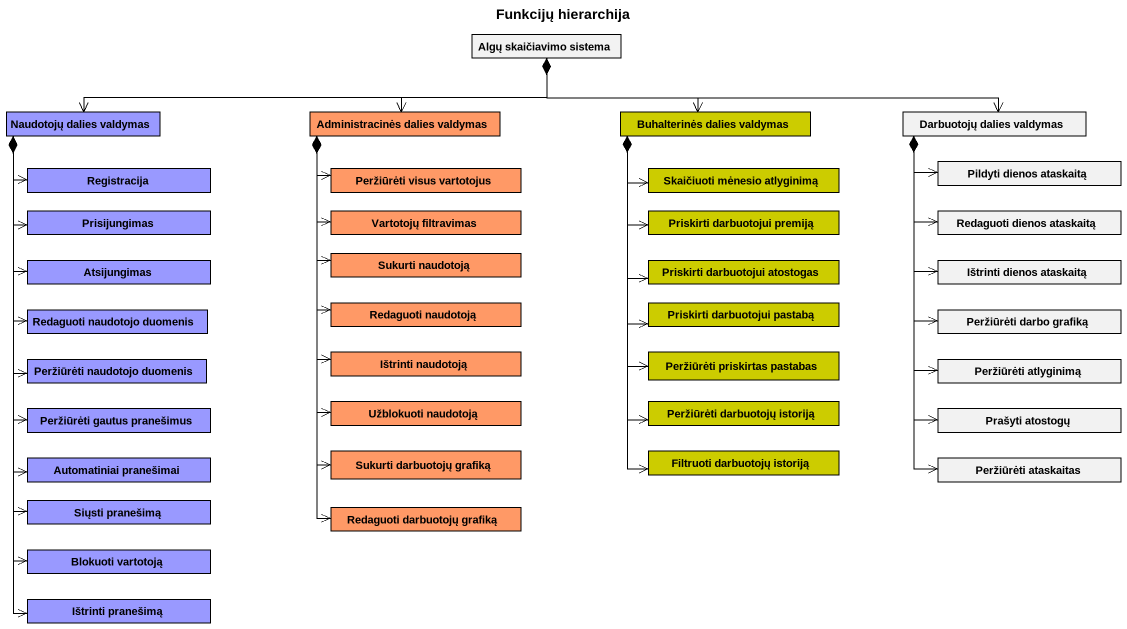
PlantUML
@startuml
title Funkcijų hierarchija
hide circle
hide empty members
class "Algų skaičiavimo sistema" as Algų_skaičiavimo_sistema
class "Naudotojų dalies valdymas" as Naudotojų_dalies_valdymas #9999FF
class "Administracinės dalies valdymas" as Administracinės_dalies #FF9966
class "Buhalterinės dalies valdymas" as Buhalterinės_dalies_valdymas #CCCC00
class "Darbuotojų dalies valdymas" as Darbuotojų_dalies_valdymas
class Registracija #9999FF
class "Peržiūrėti visus vartotojus" as Peržiūrėti_visus_vartotojus #FF9966
class "Skaičiuoti mėnesio atlyginimą" as Skaičiuoti_mėnesio #CCCC00
class "Pildyti dienos ataskaitą" as Pildyti_dienos_ataskaitą
class Prisijungimas #9999FF
class "Vartotojų filtravimas" as Vartotojų_filtravimas #FF9966
class "Priskirti darbuotojui premiją" as Priskirti_darbuotojui #CCCC00
class "Redaguoti dienos ataskaitą" as Redaguoti_dienos_ataskaitą
class Atsijungimas #9999FF
class "Sukurti naudotoją" as Sukurti_naudotoją #FF9966
class "Priskirti darbuotojui atostogas" as Priskirti_darbuotojui_2 #CCCC00
class "Ištrinti dienos ataskaitą" as Ištrinti_dienos_ataskaitą
class "Redaguoti naudotojo duomenis" as Redaguoti_naudotojo_duomenis #9999FF
class "Redaguoti naudotoją" as Redaguoti_naudotoją #FF9966
class "Priskirti darbuotojui pastabą" as Priskirti_darbuotojui_3 #CCCC00
class "Peržiūrėti darbo grafiką" as Peržiūrėti_darbo_grafiką
class "Peržiūrėti naudotojo duomenis" as Peržiūrėti_naudotojo #9999FF
class "Ištrinti naudotoją" as Ištrinti_naudotoją #FF9966
class "Peržiūrėti priskirtas pastabas" as Peržiūrėti_priskirtas #CCCC00
class "Peržiūrėti atlyginimą" as Peržiūrėti_atlyginimą
class "Peržiūrėti gautus pranešimus" as Peržiūrėti_gautus_pranešimus #9999FF
class "Užblokuoti naudotoją" as Užblokuoti_naudotoją #FF9966
class "Peržiūrėti darbuotojų istoriją" as Peržiūrėti_darbuotojų #CCCC00
class "Prašyti atostogų" as Prašyti_atostogų
class "Automatiniai pranešimai" as Automatiniai_pranešimai #9999FF
class "Sukurti darbuotojų grafiką" as Sukurti_darbuotojų_grafiką #FF9966
class "Filtruoti darbuotojų istoriją" as Filtruoti_darbuotojų #CCCC00
class "Peržiūrėti ataskaitas" as Peržiūrėti_ataskaitas
class "Siųsti pranešimą" as Siųsti_pranešimą #9999FF
class "Blokuoti vartotoją" as Blokuoti_vartotoją #9999FF
class "Redaguoti darbuotojų grafiką" as Redaguoti_darbuotojų_grafiką #FF9966
class "Ištrinti pranešimą" as Ištrinti_pranešimą #9999FF
Algų_skaičiavimo_sistema *-left-> Naudotojų_dalies_valdymas
Algų_skaičiavimo_sistema *-left-> Administracinės_dalies
Algų_skaičiavimo_sistema *-right-> Buhalterinės_dalies_valdymas
Algų_skaičiavimo_sistema *-right-> Darbuotojų_dalies_valdymas
Naudotojų_dalies_valdymas *--> Registracija
Naudotojų_dalies_valdymas *--> Prisijungimas
Naudotojų_dalies_valdymas *--> Atsijungimas
Naudotojų_dalies_valdymas *--> Redaguoti_naudotojo_duomenis
Naudotojų_dalies_valdymas *--> Peržiūrėti_naudotojo
Naudotojų_dalies_valdymas *--> Peržiūrėti_gautus_pranešimus
Naudotojų_dalies_valdymas *--> Automatiniai_pranešimai
Naudotojų_dalies_valdymas *--> Siųsti_pranešimą
Naudotojų_dalies_valdymas *--> Blokuoti_vartotoją
Naudotojų_dalies_valdymas *--> Ištrinti_pranešimą
Administracinės_dalies *--> Peržiūrėti_visus_vartotojus
Administracinės_dalies *--> Vartotojų_filtravimas
Administracinės_dalies *--> Sukurti_naudotoją
Administracinės_dalies *--> Redaguoti_naudotoją
Administracinės_dalies *--> Ištrinti_naudotoją
Administracinės_dalies *--> Užblokuoti_naudotoją
Administracinės_dalies *--> Sukurti_darbuotojų_grafiką
Administracinės_dalies *--> Redaguoti_darbuotojų_grafiką
Buhalterinės_dalies_valdymas *--> Skaičiuoti_mėnesio
Buhalterinės_dalies_valdymas *--> Priskirti_darbuotojui
Buhalterinės_dalies_valdymas *--> Priskirti_darbuotojui_2
Buhalterinės_dalies_valdymas *--> Priskirti_darbuotojui_3
Buhalterinės_dalies_valdymas *--> Peržiūrėti_priskirtas
Buhalterinės_dalies_valdymas *--> Peržiūrėti_darbuotojų
Buhalterinės_dalies_valdymas *--> Filtruoti_darbuotojų
Darbuotojų_dalies_valdymas *--> Pildyti_dienos_ataskaitą
Darbuotojų_dalies_valdymas *--> Redaguoti_dienos_ataskaitą
Darbuotojų_dalies_valdymas *--> Ištrinti_dienos_ataskaitą
Darbuotojų_dalies_valdymas *--> Peržiūrėti_darbo_grafiką
Darbuotojų_dalies_valdymas o--> Peržiūrėti_atlyginimą
Darbuotojų_dalies_valdymas *--> Prašyti_atostogų
Darbuotojų_dalies_valdymas *--> Peržiūrėti_ataskaitas
@enduml
